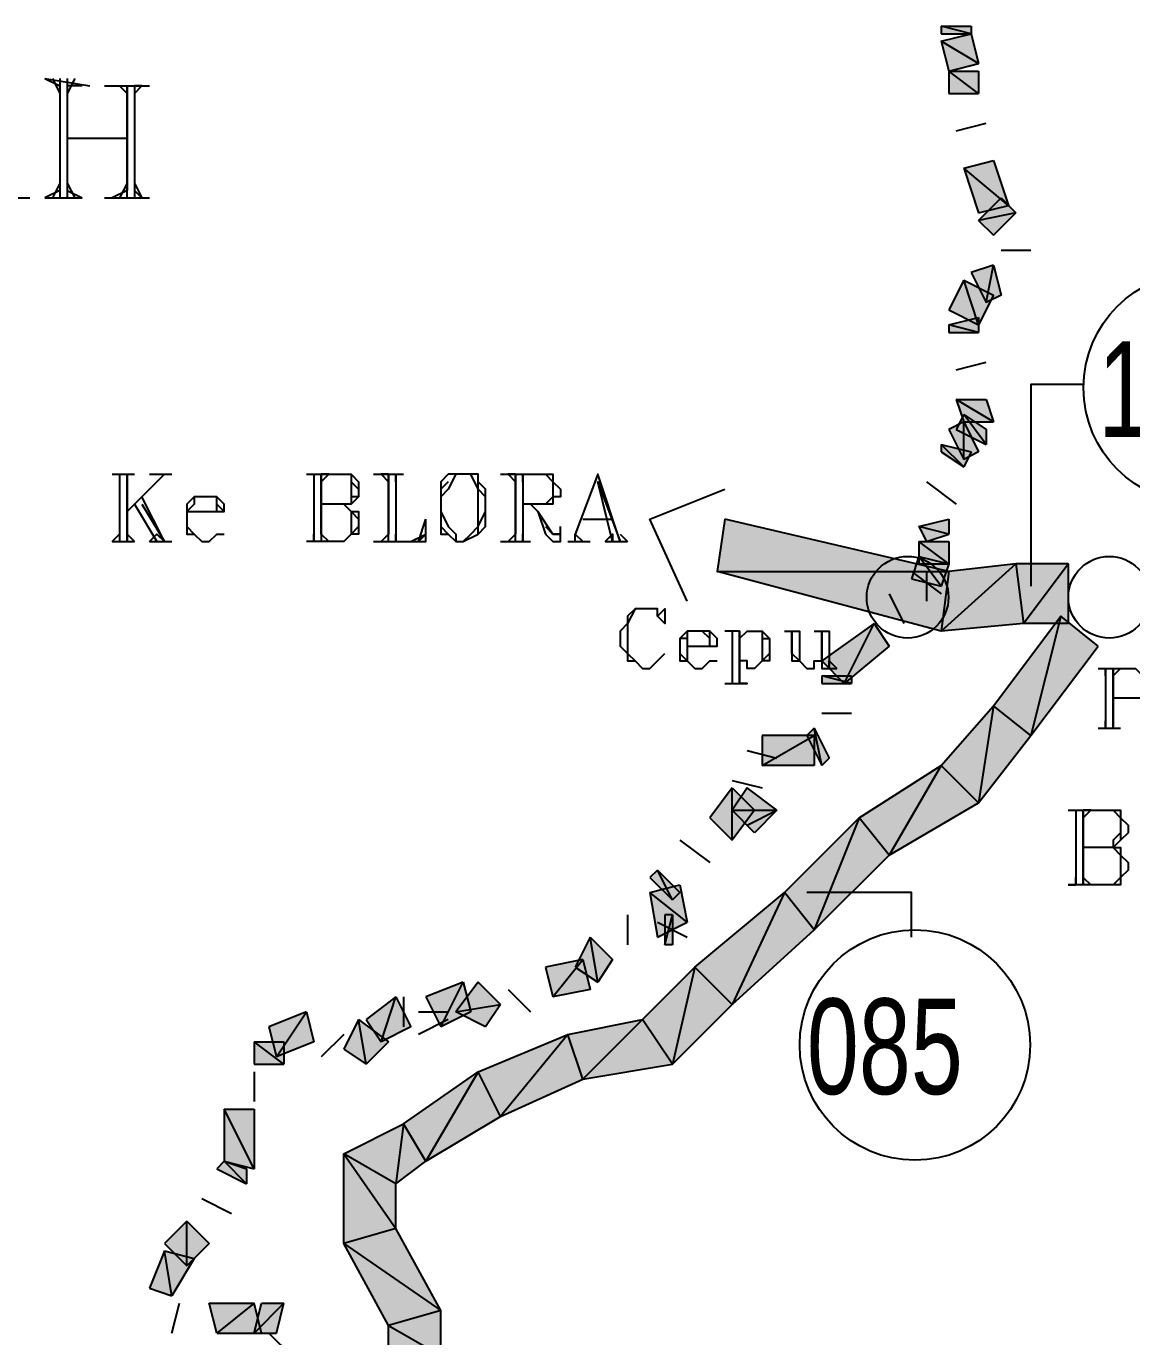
# Model space of a CAD drawing. Header units: millimetres. Extents: x 658 to 813, y 806 to 883.
# Drawn here: x 784.281 to 784.731, y 864.486 to 865.02 of the extents above; entities that cross this region are included whole.
import ezdxf

# ---------------------------------------------------------------- set-up
doc = ezdxf.new("R2010")
doc.units = ezdxf.units.MM
doc.header["$LTSCALE"] = 0.1
doc.linetypes.add('atContinuous2', pattern=[0])
for name, color, linetype in [('BAT-PROP', 7, 'Continuous'), ('KLEKTOR1', 7, 'Continuous'), ('LINK NAS BARU', 7, 'Continuous'), ('LINK SN', 7, 'Continuous'), ('RENC-JL-SN', 7, 'Continuous'), ('SYMBOL', 7, 'Continuous'), ('TEXT', 8, 'Continuous'), ('zat_Mask_solid', 7, 'Continuous')]:
    doc.layers.add(name, color=color, linetype=linetype)
doc.styles.add('Style2', font='arial.ttf', dxfattribs={"height": 0.2})

msp = doc.modelspace()

# ---------------------------------------------------------------- hatches: boundary and pattern name
at = {"layer": 'BAT-PROP'}
h = msp.add_hatch(color=7, dxfattribs=at)
h.paths.add_polyline_path([(784.65378, 865.01686), (784.66594, 865.01686), (784.65378, 865.0199)], flags=16)
h.paths.add_polyline_path([(784.66594, 865.01686), (784.65378, 865.0199), (784.66594, 865.0199)])
h = msp.add_hatch(color=7, dxfattribs=at)
h.paths.add_polyline_path([(784.65682, 865.00166), (784.66898, 865.0047), (784.65378, 865.01382)])
h.paths.add_polyline_path([(784.66898, 865.0047), (784.65378, 865.01382), (784.66594, 865.01686)])
h = msp.add_hatch(color=7, dxfattribs=at)
h.paths.add_polyline_path([(784.65682, 864.99254), (784.66898, 864.99254), (784.65682, 865.00166)], flags=16)
h.paths.add_polyline_path([(784.66898, 864.99254), (784.65682, 865.00166), (784.66898, 865.00166)])
h = msp.add_hatch(color=7, dxfattribs=at)
h.paths.add_polyline_path([(784.66898, 864.9439), (784.68114, 864.94694), (784.6629, 864.96214)])
h.paths.add_polyline_path([(784.68114, 864.94694), (784.6629, 864.96214), (784.67506, 864.96518)])
h = msp.add_hatch(color=7, dxfattribs=at)
h.paths.add_polyline_path([(784.67506, 864.93478), (784.68418, 864.9439), (784.66898, 864.94086)])
h.paths.add_polyline_path([(784.68418, 864.9439), (784.66898, 864.94086), (784.6781, 864.94998)])
h = msp.add_hatch(color=7, dxfattribs=at)
h.paths.add_polyline_path([(784.66594, 864.91958), (784.67202, 864.90742), (784.67506, 864.92262)])
h.paths.add_polyline_path([(784.67202, 864.90742), (784.67506, 864.92262), (784.6781, 864.91046)])
h = msp.add_hatch(color=7, dxfattribs=at)
h.paths.add_polyline_path([(784.65682, 864.90438), (784.66898, 864.8983), (784.6629, 864.91654)])
h.paths.add_polyline_path([(784.66898, 864.8983), (784.6629, 864.91654), (784.67506, 864.91046)])
h = msp.add_hatch(color=7, dxfattribs=at)
h.paths.add_polyline_path([(784.65682, 864.89526), (784.66898, 864.89526), (784.65682, 864.8983)], flags=16)
h.paths.add_polyline_path([(784.66898, 864.89526), (784.65682, 864.8983), (784.66898, 864.90134)])
h = msp.add_hatch(color=7, dxfattribs=at)
h.paths.add_polyline_path([(784.6629, 864.85878), (784.67506, 864.85878), (784.65986, 864.8679)], flags=16)
h.paths.add_polyline_path([(784.67506, 864.85878), (784.65986, 864.8679), (784.67202, 864.8679)])
h = msp.add_hatch(color=7, dxfattribs=at)
h.paths.add_polyline_path([(784.65682, 864.85574), (784.6629, 864.84358), (784.6629, 864.85878)])
h.paths.add_polyline_path([(784.6629, 864.84358), (784.6629, 864.85878), (784.66898, 864.84662)])
h = msp.add_hatch(color=7, dxfattribs=at)
h.paths.add_polyline_path([(784.65986, 864.85574), (784.67202, 864.84966), (784.6629, 864.86182)])
h.paths.add_polyline_path([(784.67202, 864.84966), (784.6629, 864.86182), (784.67202, 864.85574)], flags=17)
h = msp.add_hatch(color=7, dxfattribs=at)
h.paths.add_polyline_path([(784.65378, 864.84662), (784.6629, 864.84054), (784.65378, 864.84966)], flags=17)
h.paths.add_polyline_path([(784.6629, 864.84054), (784.65378, 864.84966), (784.66594, 864.84662)])
h = msp.add_hatch(color=7, dxfattribs=at)
h.paths.add_polyline_path([(784.6477, 864.81014), (784.65682, 864.81318), (784.64466, 864.81622)])
h.paths.add_polyline_path([(784.65682, 864.81318), (784.64466, 864.81622), (784.65682, 864.81926)])
h = msp.add_hatch(color=7, dxfattribs=at)
h.paths.add_polyline_path([(784.64466, 864.80102), (784.65682, 864.80102), (784.64466, 864.81014)], flags=16)
h.paths.add_polyline_path([(784.65682, 864.80102), (784.64466, 864.81014), (784.65682, 864.81014)])
h = msp.add_hatch(color=7, dxfattribs=at)
h.paths.add_polyline_path([(784.64162, 864.79494), (784.65378, 864.7919), (784.64466, 864.80406)])
h.paths.add_polyline_path([(784.65378, 864.7919), (784.64466, 864.80406), (784.65682, 864.80102)])
h = msp.add_hatch(color=7, dxfattribs=at)
h.paths.add_polyline_path([(784.60514, 864.7615), (784.61426, 864.75238), (784.62642, 864.7767)])
h.paths.add_polyline_path([(784.61426, 864.75238), (784.62642, 864.7767), (784.6325, 864.76758)])
h = msp.add_hatch(color=7, dxfattribs=at)
h.paths.add_polyline_path([(784.60514, 864.75238), (784.6173, 864.75238), (784.60514, 864.75542)], flags=16)
h.paths.add_polyline_path([(784.6173, 864.75238), (784.60514, 864.75542), (784.6173, 864.75542)])
h = msp.add_hatch(color=7, dxfattribs=at)
h.paths.add_polyline_path([(784.59906, 864.7311), (784.60514, 864.71894), (784.6021, 864.73414)])
h.paths.add_polyline_path([(784.60514, 864.71894), (784.6021, 864.73414), (784.60818, 864.72198)])
h = msp.add_hatch(color=7, dxfattribs=at)
h.paths.add_polyline_path([(784.58082, 864.7311), (784.58082, 864.71894), (784.6021, 864.7311)], flags=16)
h.paths.add_polyline_path([(784.58082, 864.71894), (784.6021, 864.7311), (784.6021, 864.71894)])
h = msp.add_hatch(color=7, dxfattribs=at)
h.paths.add_polyline_path([(784.55954, 864.69766), (784.56866, 864.68854), (784.56866, 864.70982)])
h.paths.add_polyline_path([(784.56866, 864.68854), (784.56866, 864.70982), (784.57778, 864.7007)])
h = msp.add_hatch(color=7, dxfattribs=at)
h.paths.add_polyline_path([(784.57474, 864.70982), (784.56866, 864.7007), (784.5869, 864.7007)])
h.paths.add_polyline_path([(784.56866, 864.7007), (784.5869, 864.7007), (784.57778, 864.69158)])
h = msp.add_hatch(color=7, dxfattribs=at)
h.paths.add_polyline_path([(784.53522, 864.67334), (784.54434, 864.66422), (784.53826, 864.67638)])
h.paths.add_polyline_path([(784.54434, 864.66422), (784.53826, 864.67638), (784.54738, 864.66726)])
h = msp.add_hatch(color=7, dxfattribs=at)
h.paths.add_polyline_path([(784.53826, 864.64902), (784.55042, 864.6551), (784.53522, 864.66726)])
h.paths.add_polyline_path([(784.55042, 864.6551), (784.53522, 864.66726), (784.54738, 864.6703)])
h = msp.add_hatch(color=7, dxfattribs=at)
h.paths.add_polyline_path([(784.5413, 864.65814), (784.5413, 864.64598), (784.54434, 864.65814)], flags=16)
h.paths.add_polyline_path([(784.5413, 864.64598), (784.54434, 864.65814), (784.54434, 864.64598)])
h = msp.add_hatch(color=7, dxfattribs=at)
h.paths.add_polyline_path([(784.50482, 864.63686), (784.51394, 864.63078), (784.5109, 864.64902)])
h.paths.add_polyline_path([(784.51394, 864.63078), (784.5109, 864.64902), (784.52002, 864.6399)])
h = msp.add_hatch(color=7, dxfattribs=at)
h.paths.add_polyline_path([(784.49266, 864.63686), (784.4957, 864.6247), (784.50786, 864.6399)])
h.paths.add_polyline_path([(784.4957, 864.6247), (784.50786, 864.6399), (784.5109, 864.62774)])
h = msp.add_hatch(color=7, dxfattribs=at)
h.paths.add_polyline_path([(784.44401, 864.6247), (784.45009, 864.61254), (784.45921, 864.63078)])
h.paths.add_polyline_path([(784.45009, 864.61254), (784.45921, 864.63078), (784.46225, 864.61862)])
h = msp.add_hatch(color=7, dxfattribs=at)
h.paths.add_polyline_path([(784.46529, 864.63078), (784.45617, 864.61862), (784.47441, 864.62166)])
h.paths.add_polyline_path([(784.45617, 864.61862), (784.47441, 864.62166), (784.46833, 864.61254)])
h = msp.add_hatch(color=7, dxfattribs=at)
h.paths.add_polyline_path([(784.41969, 864.61558), (784.42577, 864.60646), (784.43185, 864.6247)])
h.paths.add_polyline_path([(784.42577, 864.60646), (784.43185, 864.6247), (784.43793, 864.61254)])
h = msp.add_hatch(color=7, dxfattribs=at)
h.paths.add_polyline_path([(784.38017, 864.61254), (784.38321, 864.60038), (784.39537, 864.61862)])
h.paths.add_polyline_path([(784.38321, 864.60038), (784.39537, 864.61862), (784.39841, 864.60646)])
h = msp.add_hatch(color=7, dxfattribs=at)
h.paths.add_polyline_path([(784.41057, 864.60342), (784.41969, 864.59733), (784.41665, 864.61558)])
h.paths.add_polyline_path([(784.41969, 864.59733), (784.41665, 864.61558), (784.42881, 864.60646)])
h = msp.add_hatch(color=7, dxfattribs=at)
h.paths.add_polyline_path([(784.37409, 864.59733), (784.38625, 864.59733), (784.37409, 864.60646)], flags=16)
h.paths.add_polyline_path([(784.38625, 864.59733), (784.37409, 864.60646), (784.38625, 864.60646)])
h = msp.add_hatch(color=7, dxfattribs=at)
h.paths.add_polyline_path([(784.36193, 864.55781), (784.37409, 864.55477), (784.36193, 864.57909)], flags=17)
h.paths.add_polyline_path([(784.37409, 864.55477), (784.36193, 864.57909), (784.37409, 864.57909)], flags=17)
h = msp.add_hatch(color=7, dxfattribs=at)
h.paths.add_polyline_path([(784.35889, 864.55477), (784.37105, 864.54869), (784.36193, 864.55781)])
h.paths.add_polyline_path([(784.37105, 864.54869), (784.36193, 864.55781), (784.37105, 864.55477)], flags=17)
h = msp.add_hatch(color=7, dxfattribs=at)
h.paths.add_polyline_path([(784.33761, 864.52437), (784.34673, 864.51525), (784.34673, 864.53349)])
h.paths.add_polyline_path([(784.34673, 864.51525), (784.34673, 864.53349), (784.35585, 864.52437)])
h = msp.add_hatch(color=7, dxfattribs=at)
h.paths.add_polyline_path([(784.33153, 864.50613), (784.34065, 864.50309), (784.33761, 864.52133)])
h.paths.add_polyline_path([(784.34065, 864.50309), (784.33761, 864.52133), (784.34977, 864.51829)])
h = msp.add_hatch(color=7, dxfattribs=at)
h.paths.add_polyline_path([(784.37713, 864.48789), (784.37409, 864.50005), (784.35889, 864.48789)])
h.paths.add_polyline_path([(784.37409, 864.50005), (784.35889, 864.48789), (784.35585, 864.50005)])
h = msp.add_hatch(color=7, dxfattribs=at)
h.paths.add_polyline_path([(784.38321, 864.48789), (784.38625, 864.50005), (784.37409, 864.48789)], flags=17)
h.paths.add_polyline_path([(784.38625, 864.50005), (784.37409, 864.48789), (784.37713, 864.50005)], flags=17)
at = {"layer": 'KLEKTOR1'}
for points in [[(784.70242, 864.77974), (784.69026, 864.7311), (784.67506, 864.74326)], [(784.71762, 864.76758), (784.70242, 864.77974), (784.69026, 864.7311)], [(784.67506, 864.74326), (784.66898, 864.70374), (784.65378, 864.71894)], [(784.69026, 864.7311), (784.67506, 864.74326), (784.66898, 864.70374)], [(784.65378, 864.71894), (784.6325, 864.68246), (784.62034, 864.69766)], [(784.66898, 864.70374), (784.65378, 864.71894), (784.6325, 864.68246)], [(784.62034, 864.69766), (784.6021, 864.65206), (784.58994, 864.66726)], [(784.6325, 864.68246), (784.62034, 864.69766), (784.6021, 864.65206)], [(784.58994, 864.66726), (784.56866, 864.62166), (784.55346, 864.63686)], [(784.6021, 864.65206), (784.58994, 864.66726), (784.56866, 864.62166)], [(784.55346, 864.63686), (784.54434, 864.59733), (784.53218, 864.61558)], [(784.56866, 864.62166), (784.55346, 864.63686), (784.54434, 864.59733)], [(784.53218, 864.61558), (784.50786, 864.59125), (784.50178, 864.6095)], [(784.54434, 864.59733), (784.53218, 864.61558), (784.50786, 864.59125)], [(784.50178, 864.6095), (784.47441, 864.57605), (784.46529, 864.59429)], [(784.50786, 864.59125), (784.50178, 864.6095), (784.47441, 864.57605)], [(784.46529, 864.59429), (784.44401, 864.55781), (784.43489, 864.57301)], [(784.47441, 864.57605), (784.46529, 864.59429), (784.44401, 864.55781)], [(784.43489, 864.57301), (784.43185, 864.54869), (784.41057, 864.56085)], [(784.44401, 864.55781), (784.43489, 864.57301), (784.43185, 864.54869)]]:
    msp.add_hatch(color=7, dxfattribs=at).paths.add_polyline_path(points)
h = msp.add_hatch(color=7, dxfattribs=at)
h.paths.add_polyline_path([(784.43185, 864.54869), (784.41057, 864.56085), (784.43185, 864.53045)], flags=17)
h.paths.add_polyline_path([(784.41057, 864.56085), (784.43185, 864.53045), (784.41057, 864.52437)])
h = msp.add_hatch(color=7, dxfattribs=at)
h.paths.add_polyline_path([(784.45009, 864.49701), (784.42881, 864.49093), (784.45009, 864.47877)])
h.paths.add_polyline_path([(784.42881, 864.49093), (784.45009, 864.47877), (784.42881, 864.47877)], flags=17)
at = {"layer": 'RENC-JL-SN'}
for points in [[(784.56562, 864.81926), (784.56258, 864.79798), (784.65682, 864.79798)], [(784.56258, 864.79798), (784.65682, 864.79798), (784.65378, 864.77366)]]:
    msp.add_hatch(color=7, dxfattribs=at).paths.add_polyline_path(points)
h = msp.add_hatch(color=7, dxfattribs=at)
h.paths.add_polyline_path([(784.65682, 864.79798), (784.65378, 864.77366), (784.68418, 864.80102)], flags=17)
h.paths.add_polyline_path([(784.65378, 864.77366), (784.68418, 864.80102), (784.68722, 864.7767)])
h = msp.add_hatch(color=7, dxfattribs=at)
h.paths.add_polyline_path([(784.68418, 864.80102), (784.68722, 864.7767), (784.70546, 864.80102)])
h.paths.add_polyline_path([(784.68722, 864.7767), (784.70546, 864.80102), (784.70546, 864.7767)], flags=17)
at = {"layer": 'zat_Mask_solid'}
for points in [[(784.43185, 864.53045), (784.41057, 864.52437), (784.45009, 864.49701)], [(784.41057, 864.52437), (784.45009, 864.49701), (784.42881, 864.49093)]]:
    msp.add_hatch(color=7, dxfattribs=at).paths.add_polyline_path(points)

# ---------------------------------------------------------------- linework, layer by layer
at = {"layer": 'BAT-PROP', "color": 7, "linetype": 'atContinuous2'}
for p, q in [((784.66594, 865.01686), (784.65378, 865.0199)), ((784.65378, 865.0199), (784.65378, 865.01686)), ((784.66594, 865.01686), (784.65378, 865.0199)), ((784.65378, 865.0199), (784.66594, 865.0199)), ((784.65378, 865.01382), (784.66594, 865.01686)), ((784.65378, 865.01686), (784.66594, 865.01686)), ((784.66594, 865.0199), (784.66594, 865.01686)), ((784.66594, 865.01686), (784.66898, 865.0047)), ((784.66898, 865.0047), (784.65378, 865.01382)), ((784.65378, 865.01382), (784.65682, 865.00166)), ((784.66898, 865.0047), (784.65378, 865.01382)), ((784.65682, 865.00166), (784.66898, 865.0047)), ((784.66898, 864.99254), (784.65682, 865.00166)), ((784.65682, 865.00166), (784.65682, 864.99254)), ((784.66898, 864.99254), (784.65682, 865.00166)), ((784.65682, 865.00166), (784.66898, 865.00166)), ((784.66898, 865.00166), (784.66898, 864.99254)), ((784.65682, 864.99254), (784.66898, 864.99254)), ((784.6629, 864.96214), (784.67506, 864.96518)), ((784.67506, 864.96518), (784.68114, 864.94694)), ((784.68114, 864.94694), (784.6629, 864.96214)), ((784.6629, 864.96214), (784.66898, 864.9439)), ((784.68114, 864.94694), (784.6629, 864.96214)), ((784.66898, 864.94086), (784.6781, 864.94998)), ((784.6781, 864.94998), (784.68418, 864.9439)), ((784.66898, 864.9439), (784.68114, 864.94694)), ((784.68418, 864.9439), (784.66898, 864.94086)), ((784.68418, 864.9439), (784.66898, 864.94086)), ((784.67506, 864.93478), (784.68418, 864.9439)), ((784.66898, 864.94086), (784.67506, 864.93478)), ((784.67506, 864.92262), (784.66594, 864.91958)), ((784.67202, 864.90742), (784.67506, 864.92262)), ((784.67202, 864.90742), (784.67506, 864.92262)), ((784.67506, 864.92262), (784.6781, 864.91046)), ((784.6629, 864.91654), (784.65682, 864.90438)), ((784.66898, 864.8983), (784.6629, 864.91654)), ((784.66898, 864.8983), (784.6629, 864.91654)), ((784.6629, 864.91654), (784.67506, 864.91046)), ((784.66594, 864.91958), (784.67202, 864.90742)), ((784.67506, 864.91046), (784.66898, 864.8983)), ((784.6781, 864.91046), (784.67202, 864.90742)), ((784.65682, 864.90438), (784.66898, 864.8983)), ((784.65682, 864.8983), (784.66898, 864.90134)), ((784.66898, 864.90134), (784.66898, 864.89526)), ((784.66898, 864.89526), (784.65682, 864.8983)), ((784.65682, 864.8983), (784.65682, 864.89526)), ((784.66898, 864.89526), (784.65682, 864.8983)), ((784.65682, 864.89526), (784.66898, 864.89526)), ((784.67506, 864.85878), (784.65986, 864.8679)), ((784.65986, 864.8679), (784.6629, 864.85878)), ((784.67506, 864.85878), (784.65986, 864.8679)), ((784.65986, 864.8679), (784.67202, 864.8679)), ((784.67202, 864.8679), (784.67506, 864.85878)), ((784.6629, 864.85878), (784.65682, 864.85574)), ((784.6629, 864.86182), (784.65986, 864.85574)), ((784.67202, 864.84966), (784.6629, 864.86182)), ((784.67202, 864.84966), (784.6629, 864.86182)), ((784.6629, 864.86182), (784.67202, 864.85574)), ((784.6629, 864.84358), (784.6629, 864.85878)), ((784.6629, 864.84358), (784.6629, 864.85878)), ((784.6629, 864.85878), (784.66898, 864.84662)), ((784.6629, 864.85878), (784.67506, 864.85878)), ((784.65682, 864.85574), (784.6629, 864.84358)), ((784.65986, 864.85574), (784.67202, 864.84966)), ((784.67202, 864.85574), (784.67202, 864.84966)), ((784.6629, 864.84054), (784.65378, 864.84966)), ((784.65378, 864.84966), (784.65378, 864.84662)), ((784.6629, 864.84054), (784.65378, 864.84966)), ((784.65378, 864.84966), (784.66594, 864.84662)), ((784.65378, 864.84662), (784.6629, 864.84054)), ((784.66594, 864.84662), (784.6629, 864.84054)), ((784.66898, 864.84662), (784.6629, 864.84358)), ((784.64466, 864.81622), (784.65682, 864.81926)), ((784.65682, 864.81926), (784.65682, 864.81318)), ((784.65682, 864.81318), (784.64466, 864.81622)), ((784.64466, 864.81622), (784.6477, 864.81014)), ((784.65682, 864.81318), (784.64466, 864.81622)), ((784.65682, 864.80102), (784.64466, 864.81014)), ((784.64466, 864.81014), (784.64466, 864.80102)), ((784.65682, 864.80102), (784.64466, 864.81014)), ((784.64466, 864.81014), (784.65682, 864.81014)), ((784.6477, 864.81014), (784.65682, 864.81318)), ((784.65682, 864.81014), (784.65682, 864.80102)), ((784.64466, 864.80406), (784.64162, 864.79494)), ((784.65378, 864.7919), (784.64466, 864.80406)), ((784.65378, 864.7919), (784.64466, 864.80406)), ((784.64466, 864.80406), (784.65682, 864.80102)), ((784.64466, 864.80102), (784.65682, 864.80102)), ((784.65682, 864.80102), (784.65378, 864.7919)), ((784.64162, 864.79494), (784.65378, 864.7919)), ((784.62642, 864.7767), (784.60514, 864.7615)), ((784.61426, 864.75238), (784.62642, 864.7767)), ((784.61426, 864.75238), (784.62642, 864.7767)), ((784.62642, 864.7767), (784.6325, 864.76758)), ((784.6325, 864.76758), (784.61426, 864.75238)), ((784.60514, 864.7615), (784.61426, 864.75238)), ((784.6173, 864.75238), (784.60514, 864.75542)), ((784.60514, 864.75542), (784.60514, 864.75238)), ((784.6173, 864.75238), (784.60514, 864.75542)), ((784.60514, 864.75542), (784.6173, 864.75542)), ((784.6173, 864.75542), (784.6173, 864.75238)), ((784.60514, 864.75238), (784.6173, 864.75238)), ((784.6021, 864.73414), (784.59906, 864.7311)), ((784.60514, 864.71894), (784.6021, 864.73414)), ((784.60514, 864.71894), (784.6021, 864.73414)), ((784.6021, 864.73414), (784.60818, 864.72198)), ((784.58082, 864.7311), (784.58082, 864.71894)), ((784.58082, 864.71894), (784.6021, 864.7311)), ((784.6021, 864.7311), (784.58082, 864.7311)), ((784.58082, 864.71894), (784.6021, 864.7311)), ((784.59906, 864.7311), (784.60514, 864.71894)), ((784.6021, 864.7311), (784.6021, 864.71894)), ((784.6021, 864.71894), (784.58082, 864.71894)), ((784.60818, 864.72198), (784.60514, 864.71894)), ((784.56866, 864.70982), (784.55954, 864.69766)), ((784.56866, 864.68854), (784.56866, 864.70982)), ((784.56866, 864.68854), (784.56866, 864.70982)), ((784.56866, 864.70982), (784.57778, 864.7007)), ((784.57474, 864.70982), (784.56866, 864.7007)), ((784.5869, 864.7007), (784.57474, 864.70982)), ((784.55954, 864.69766), (784.56866, 864.68854)), ((784.57778, 864.7007), (784.56866, 864.68854)), ((784.56866, 864.7007), (784.5869, 864.7007)), ((784.56866, 864.7007), (784.5869, 864.7007)), ((784.57778, 864.69158), (784.56866, 864.7007)), ((784.5869, 864.7007), (784.57778, 864.69158)), ((784.53826, 864.67638), (784.53522, 864.67334)), ((784.54434, 864.66422), (784.53826, 864.67638)), ((784.54434, 864.66422), (784.53826, 864.67638)), ((784.53826, 864.67638), (784.54738, 864.66726)), ((784.53522, 864.67334), (784.54434, 864.66422)), ((784.53522, 864.66726), (784.54738, 864.6703)), ((784.54738, 864.6703), (784.55042, 864.6551)), ((784.55042, 864.6551), (784.53522, 864.66726)), ((784.53522, 864.66726), (784.53826, 864.64902)), ((784.55042, 864.6551), (784.53522, 864.66726)), ((784.54738, 864.66726), (784.54434, 864.66422)), ((784.53826, 864.64902), (784.55042, 864.6551)), ((784.5413, 864.65814), (784.5413, 864.64598)), ((784.5413, 864.64598), (784.54434, 864.65814)), ((784.54434, 864.65814), (784.5413, 864.65814)), ((784.5413, 864.64598), (784.54434, 864.65814)), ((784.54434, 864.65814), (784.54434, 864.64598)), ((784.5109, 864.64902), (784.50482, 864.63686)), ((784.51394, 864.63078), (784.5109, 864.64902)), ((784.51394, 864.63078), (784.5109, 864.64902)), ((784.5109, 864.64902), (784.52002, 864.6399)), ((784.54434, 864.64598), (784.5413, 864.64598)), ((784.50786, 864.6399), (784.49266, 864.63686)), ((784.4957, 864.6247), (784.50786, 864.6399)), ((784.4957, 864.6247), (784.50786, 864.6399)), ((784.50786, 864.6399), (784.5109, 864.62774)), ((784.52002, 864.6399), (784.51394, 864.63078)), ((784.49266, 864.63686), (784.4957, 864.6247)), ((784.50482, 864.63686), (784.51394, 864.63078)), ((784.45921, 864.63078), (784.44401, 864.6247)), ((784.45009, 864.61254), (784.45921, 864.63078)), ((784.45009, 864.61254), (784.45921, 864.63078)), ((784.46529, 864.63078), (784.45617, 864.61862)), ((784.45921, 864.63078), (784.46225, 864.61862)), ((784.47441, 864.62166), (784.46529, 864.63078)), ((784.5109, 864.62774), (784.4957, 864.6247)), ((784.43185, 864.6247), (784.41969, 864.61558)), ((784.42577, 864.60646), (784.43185, 864.6247)), ((784.42577, 864.60646), (784.43185, 864.6247)), ((784.43185, 864.6247), (784.43793, 864.61254)), ((784.44401, 864.6247), (784.45009, 864.61254)), ((784.39537, 864.61862), (784.38017, 864.61254)), ((784.38321, 864.60038), (784.39537, 864.61862)), ((784.38321, 864.60038), (784.39537, 864.61862)), ((784.39537, 864.61862), (784.39841, 864.60646)), ((784.46225, 864.61862), (784.45009, 864.61254)), ((784.45617, 864.61862), (784.47441, 864.62166)), ((784.45617, 864.61862), (784.47441, 864.62166)), ((784.46833, 864.61254), (784.45617, 864.61862)), ((784.47441, 864.62166), (784.46833, 864.61254)), ((784.38017, 864.61254), (784.38321, 864.60038)), ((784.41665, 864.61558), (784.41057, 864.60342)), ((784.41969, 864.59733), (784.41665, 864.61558)), ((784.41969, 864.59733), (784.41665, 864.61558)), ((784.41665, 864.61558), (784.42881, 864.60646)), ((784.41969, 864.61558), (784.42577, 864.60646)), ((784.43793, 864.61254), (784.42577, 864.60646)), ((784.38625, 864.59733), (784.37409, 864.60646)), ((784.37409, 864.60646), (784.37409, 864.59733)), ((784.38625, 864.59733), (784.37409, 864.60646)), ((784.37409, 864.60646), (784.38625, 864.60646)), ((784.39841, 864.60646), (784.38321, 864.60038)), ((784.38625, 864.60646), (784.38625, 864.59733)), ((784.42881, 864.60646), (784.41969, 864.59733)), ((784.41057, 864.60342), (784.41969, 864.59733)), ((784.37409, 864.59733), (784.38625, 864.59733)), ((784.37409, 864.55477), (784.36193, 864.57909)), ((784.36193, 864.57909), (784.36193, 864.55781)), ((784.37409, 864.55477), (784.36193, 864.57909)), ((784.36193, 864.57909), (784.37409, 864.57909)), ((784.37409, 864.57909), (784.37409, 864.55477)), ((784.36193, 864.55781), (784.35889, 864.55477)), ((784.37105, 864.54869), (784.36193, 864.55781)), ((784.37105, 864.54869), (784.36193, 864.55781)), ((784.36193, 864.55781), (784.37105, 864.55477)), ((784.36193, 864.55781), (784.37409, 864.55477)), ((784.35889, 864.55477), (784.37105, 864.54869)), ((784.37105, 864.55477), (784.37105, 864.54869)), ((784.34673, 864.53349), (784.33761, 864.52437)), ((784.34673, 864.51525), (784.34673, 864.53349)), ((784.34673, 864.51525), (784.34673, 864.53349)), ((784.34673, 864.53349), (784.35585, 864.52437)), ((784.33761, 864.52133), (784.33153, 864.50613)), ((784.33761, 864.52437), (784.34673, 864.51525)), ((784.34065, 864.50309), (784.33761, 864.52133)), ((784.34065, 864.50309), (784.33761, 864.52133)), ((784.33761, 864.52133), (784.34977, 864.51829)), ((784.35585, 864.52437), (784.34673, 864.51525)), ((784.34977, 864.51829), (784.34065, 864.50309)), ((784.33153, 864.50613), (784.34065, 864.50309)), ((784.35889, 864.48789), (784.35585, 864.50005)), ((784.35585, 864.50005), (784.37409, 864.50005)), ((784.37409, 864.50005), (784.35889, 864.48789)), ((784.37409, 864.50005), (784.35889, 864.48789)), ((784.38625, 864.50005), (784.37409, 864.48789)), ((784.38625, 864.50005), (784.37409, 864.48789)), ((784.37409, 864.48789), (784.37713, 864.50005)), ((784.37713, 864.48789), (784.37409, 864.50005)), ((784.37713, 864.50005), (784.38625, 864.50005)), ((784.38321, 864.48789), (784.38625, 864.50005)), ((784.35889, 864.48789), (784.37713, 864.48789)), ((784.37409, 864.48789), (784.38321, 864.48789))]:
    msp.add_line(p, q, dxfattribs=at)
at = {"layer": 'BAT-PROP', "color": 7}
for points in [[(784.65986, 864.97734), (784.67202, 864.98038)], [(784.6781, 864.9287), (784.69026, 864.9287)], [(784.65986, 864.88006), (784.67202, 864.8831)], [(784.6477, 864.83446), (784.65986, 864.82534)], [(784.64162, 864.79798), (784.65378, 864.78886)], [(784.6477, 864.79798), (784.6477, 864.78582)], [(784.6325, 864.78886), (784.63858, 864.7767)], [(784.60514, 864.74022), (784.6173, 864.74022)], [(784.57474, 864.72502), (784.5869, 864.72198)], [(784.56866, 864.71286), (784.58082, 864.70982)], [(784.57474, 864.69462), (784.5869, 864.7007)], [(784.54738, 864.68854), (784.55954, 864.67942)], [(784.5261, 864.65814), (784.5261, 864.64598)], [(784.53826, 864.6551), (784.55042, 864.64902)], [(784.47746, 864.62774), (784.48658, 864.61862)], [(784.43489, 864.6247), (784.43489, 864.61254)], [(784.44097, 864.61862), (784.45313, 864.61862)], [(784.45313, 864.61558), (784.44097, 864.6095)], [(784.41057, 864.6095), (784.40145, 864.60038)], [(784.37409, 864.59429), (784.37409, 864.58213)], [(784.35281, 864.54261), (784.36497, 864.53653)], [(784.34065, 864.48789), (784.34369, 864.50005)], [(784.38017, 864.48789), (784.38929, 864.47877)]]:
    msp.add_lwpolyline(points, dxfattribs=at)
at = {"layer": 'KLEKTOR1', "color": 7}
for points in [[(784.70242, 864.77974), (784.69026, 864.7311), (784.67506, 864.74326), (784.70242, 864.77974)], [(784.71762, 864.76758), (784.70242, 864.77974), (784.69026, 864.7311), (784.71762, 864.76758)], [(784.67506, 864.74326), (784.66898, 864.70374), (784.65378, 864.71894), (784.67506, 864.74326)], [(784.69026, 864.7311), (784.67506, 864.74326), (784.66898, 864.70374), (784.69026, 864.7311)], [(784.65378, 864.71894), (784.6325, 864.68246), (784.62034, 864.69766), (784.65378, 864.71894)], [(784.66898, 864.70374), (784.65378, 864.71894), (784.6325, 864.68246), (784.66898, 864.70374)], [(784.62034, 864.69766), (784.6021, 864.65206), (784.58994, 864.66726), (784.62034, 864.69766)], [(784.6325, 864.68246), (784.62034, 864.69766), (784.6021, 864.65206), (784.6325, 864.68246)], [(784.58994, 864.66726), (784.56866, 864.62166), (784.55346, 864.63686), (784.58994, 864.66726)], [(784.6021, 864.65206), (784.58994, 864.66726), (784.56866, 864.62166), (784.6021, 864.65206)], [(784.55346, 864.63686), (784.54434, 864.59733), (784.53218, 864.61558), (784.55346, 864.63686)], [(784.56866, 864.62166), (784.55346, 864.63686), (784.54434, 864.59733), (784.56866, 864.62166)], [(784.53218, 864.61558), (784.50786, 864.59125), (784.50178, 864.6095), (784.53218, 864.61558)], [(784.54434, 864.59733), (784.53218, 864.61558), (784.50786, 864.59125), (784.54434, 864.59733)], [(784.50178, 864.6095), (784.47441, 864.57605), (784.46529, 864.59429), (784.50178, 864.6095)], [(784.50786, 864.59125), (784.50178, 864.6095), (784.47441, 864.57605), (784.50786, 864.59125)], [(784.46529, 864.59429), (784.44401, 864.55781), (784.43489, 864.57301), (784.46529, 864.59429)], [(784.47441, 864.57605), (784.46529, 864.59429), (784.44401, 864.55781), (784.47441, 864.57605)], [(784.43489, 864.57301), (784.43185, 864.54869), (784.41057, 864.56085), (784.43489, 864.57301)], [(784.44401, 864.55781), (784.43489, 864.57301), (784.43185, 864.54869), (784.44401, 864.55781)], [(784.43185, 864.54869), (784.41057, 864.56085), (784.43185, 864.53045), (784.43185, 864.54869)], [(784.41057, 864.56085), (784.43185, 864.53045), (784.41057, 864.52437), (784.41057, 864.56085)], [(784.43185, 864.53045), (784.41057, 864.52437), (784.45009, 864.49701), (784.43185, 864.53045)], [(784.41057, 864.52437), (784.45009, 864.49701), (784.42881, 864.49093), (784.41057, 864.52437)], [(784.45009, 864.49701), (784.42881, 864.49093), (784.45009, 864.47877), (784.45009, 864.49701)], [(784.42881, 864.49093), (784.45009, 864.47877), (784.42881, 864.47877), (784.42881, 864.49093)]]:
    msp.add_lwpolyline(points, dxfattribs=at)
at = {"layer": 'LINK NAS BARU', "color": 7}
for points in [[(784.55042, 864.78582), (784.53522, 864.81926), (784.56562, 864.83142)], [(784.64162, 864.64902), (784.64162, 864.66726), (784.59906, 864.66726)]]:
    msp.add_lwpolyline(points, dxfattribs=at)
at = {"layer": 'LINK NAS BARU', "color": 7, "linetype": 'atContinuous2'}
msp.add_circle((784.64306, 864.60516), 0.0469, dxfattribs=at)
at = {"layer": 'LINK SN', "color": 7}
msp.add_lwpolyline([(784.71154, 864.87398), (784.69026, 864.87398), (784.69026, 864.7919)], dxfattribs=at)
at = {"layer": 'LINK SN', "color": 7, "linetype": 'atContinuous2'}
msp.add_circle((784.75858, 864.87268), 0.0469, dxfattribs=at)
at = {"layer": 'RENC-JL-SN', "color": 7}
for points in [[(784.56562, 864.81926), (784.56258, 864.79798), (784.65682, 864.79798), (784.56562, 864.81926)], [(784.56258, 864.79798), (784.65682, 864.79798), (784.65378, 864.77366), (784.56258, 864.79798)], [(784.65682, 864.79798), (784.65378, 864.77366), (784.68418, 864.80102), (784.65682, 864.79798)], [(784.65378, 864.77366), (784.68418, 864.80102), (784.68722, 864.7767), (784.65378, 864.77366)], [(784.68418, 864.80102), (784.68722, 864.7767), (784.70546, 864.80102), (784.68418, 864.80102)], [(784.68722, 864.7767), (784.70546, 864.80102), (784.70546, 864.7767), (784.68722, 864.7767)]]:
    msp.add_lwpolyline(points, dxfattribs=at)
at = {"layer": 'SYMBOL', "color": 7, "linetype": 'atContinuous2'}
for centre in [(784.64007, 864.78742), (784.72215, 864.78742)]:
    msp.add_circle(centre, 0.01664, dxfattribs=at)
at = {"layer": 'TEXT', "color": 7}
for points in [[(784.28897, 864.99862), (784.30721, 864.99558)], [(784.28897, 864.99862), (784.29505, 864.99558)], [(784.29201, 864.99862), (784.29505, 864.99254)], [(784.29505, 864.99862), (784.29505, 864.94998)], [(784.29809, 864.99862), (784.29809, 864.94998)], [(784.30113, 864.99862), (784.29809, 864.99254)], [(784.29809, 864.99558), (784.29809, 864.95302)], [(784.30417, 864.99558), (784.29809, 864.99558)], [(784.31329, 864.99558), (784.33153, 864.99558)], [(784.31633, 864.99558), (784.32241, 864.99558)], [(784.31937, 864.99558), (784.32241, 864.99254)], [(784.32241, 864.94998), (784.32241, 864.99558), (784.32241, 864.95302)], [(784.32545, 864.99558), (784.32545, 864.94998)], [(784.32545, 864.99254), (784.32849, 864.99558), (784.32545, 864.99558)], [(784.29809, 864.9743), (784.32241, 864.9743)], [(784.29505, 864.95302), (784.28897, 864.94998)], [(784.29505, 864.95606), (784.29201, 864.94998)], [(784.29809, 864.95606), (784.30113, 864.94998)], [(784.29809, 864.95302), (784.30417, 864.94998)], [(784.32241, 864.95302), (784.31633, 864.94998)], [(784.32241, 864.95606), (784.31937, 864.94998)], [(784.32545, 864.95606), (784.32849, 864.94998), (784.32545, 864.95302)], [(784.26465, 864.94998), (784.28289, 864.94998)], [(784.28897, 864.94998), (784.30417, 864.94998)], [(784.31329, 864.94998), (784.33153, 864.94998)], [(784.31633, 864.8375), (784.32545, 864.8375)], [(784.31633, 864.8375), (784.31937, 864.8375), (784.31937, 864.83446)], [(784.31937, 864.8375), (784.31937, 864.81014)], [(784.32241, 864.81318), (784.32241, 864.8375), (784.32241, 864.81014)], [(784.33761, 864.8375), (784.32241, 864.8223)], [(784.32241, 864.83446), (784.32241, 864.8375), (784.32545, 864.8375)], [(784.33153, 864.8375), (784.34065, 864.8375)], [(784.33457, 864.8375), (784.33761, 864.8375)], [(784.39537, 864.8375), (784.41057, 864.8375), (784.41361, 864.8375), (784.41665, 864.83446), (784.41665, 864.83142), (784.41665, 864.82838), (784.41361, 864.82534), (784.41057, 864.82534)], [(784.39841, 864.8375), (784.39841, 864.81014)], [(784.39841, 864.8375), (784.39841, 864.83446)], [(784.40145, 864.81318), (784.40145, 864.8375), (784.40145, 864.81014)], [(784.41057, 864.8375), (784.41361, 864.8375), (784.41361, 864.83446), (784.41361, 864.82838), (784.41361, 864.82534), (784.41057, 864.82534), (784.40145, 864.82534)], [(784.40145, 864.83446), (784.40449, 864.8375), (784.40145, 864.8375)], [(784.42273, 864.8375), (784.43489, 864.8375)], [(784.42881, 864.8375), (784.42577, 864.8375), (784.42881, 864.83446)], [(784.42881, 864.81014), (784.42881, 864.8375), (784.42881, 864.81318)], [(784.43185, 864.8375), (784.43185, 864.81014)], [(784.43185, 864.83446), (784.43185, 864.8375)], [(784.45617, 864.8375), (784.45313, 864.8375), (784.45009, 864.83446), (784.45009, 864.83142), (784.45009, 864.82534), (784.45009, 864.8223), (784.45009, 864.81622), (784.45009, 864.81318), (784.45313, 864.81318), (784.45617, 864.81014), (784.45921, 864.81014), (784.46529, 864.81318), (784.46833, 864.81622), (784.46833, 864.8223), (784.46833, 864.82534), (784.46833, 864.83142), (784.46529, 864.83446), (784.46529, 864.8375), (784.45921, 864.8375), (784.45617, 864.8375)], [(784.45617, 864.8375), (784.45313, 864.83142), (784.45009, 864.82838), (784.45009, 864.8223), (784.45313, 864.81622), (784.45617, 864.81318), (784.45617, 864.81014)], [(784.45921, 864.81014), (784.46225, 864.81318), (784.46529, 864.81622), (784.46529, 864.8223), (784.46529, 864.82838), (784.46529, 864.83142), (784.46225, 864.8375), (784.45921, 864.8375)], [(784.47441, 864.8375), (784.48962, 864.8375), (784.4957, 864.8375), (784.4957, 864.83446), (784.49874, 864.83142), (784.49874, 864.82838), (784.4957, 864.82838), (784.4957, 864.82534), (784.48962, 864.82534), (784.48354, 864.82534)], [(784.4805, 864.8375), (784.47746, 864.8375), (784.4805, 864.83446)], [(784.4805, 864.81014), (784.4805, 864.8375), (784.4805, 864.81318)], [(784.48354, 864.8375), (784.48354, 864.81014)], [(784.48354, 864.83446), (784.48354, 864.8375)], [(784.48962, 864.8375), (784.49266, 864.8375), (784.4957, 864.83446), (784.4957, 864.82838), (784.49266, 864.82534), (784.48962, 864.82534)], [(784.52002, 864.81014), (784.51394, 864.83446), (784.52306, 864.81014), (784.51394, 864.8375), (784.50482, 864.81318)], [(784.41361, 864.83446), (784.41665, 864.83142), (784.41665, 864.82838), (784.41361, 864.82838)], [(784.45313, 864.83446), (784.45009, 864.83142), (784.45009, 864.82838), (784.45009, 864.8223), (784.45009, 864.81622), (784.45313, 864.81318)], [(784.46529, 864.81318), (784.46529, 864.81622), (784.46833, 864.8223), (784.46833, 864.82838), (784.46529, 864.83142), (784.46529, 864.83446)], [(784.4957, 864.83446), (784.4957, 864.83142), (784.4957, 864.82838)], [(784.32545, 864.82534), (784.33457, 864.81014)], [(784.32849, 864.82534), (784.33761, 864.81014), (784.32849, 864.82838)], [(784.34673, 864.8223), (784.36193, 864.8223), (784.36193, 864.82534), (784.35889, 864.82838), (784.35585, 864.82838), (784.35281, 864.82838), (784.34977, 864.82838), (784.34673, 864.82534), (784.34673, 864.8223), (784.34673, 864.81926), (784.34673, 864.81318), (784.34977, 864.81318), (784.35281, 864.81014), (784.35585, 864.81014), (784.35889, 864.81318), (784.36193, 864.81318)], [(784.35281, 864.82838), (784.34977, 864.82838), (784.34977, 864.82534), (784.34673, 864.8223), (784.34673, 864.81622), (784.34977, 864.81318), (784.35281, 864.81014)], [(784.34673, 864.82534), (784.34673, 864.8223), (784.34673, 864.81622), (784.34673, 864.81318)], [(784.35889, 864.8223), (784.35889, 864.82534), (784.35889, 864.82838), (784.35585, 864.82838)], [(784.36193, 864.8223), (784.35889, 864.82534)], [(784.41057, 864.82534), (784.41361, 864.8223), (784.41665, 864.8223), (784.41665, 864.81926), (784.41665, 864.81622), (784.41665, 864.81318), (784.41361, 864.81318), (784.41057, 864.81014), (784.39537, 864.81014)], [(784.41057, 864.82534), (784.41361, 864.8223), (784.41361, 864.81318), (784.41057, 864.81014)], [(784.48658, 864.82534), (784.48962, 864.8223), (784.49266, 864.81318), (784.4957, 864.81014), (784.49874, 864.81014), (784.49874, 864.81318), (784.49874, 864.81622)], [(784.41361, 864.8223), (784.41665, 864.81926), (784.41665, 864.81622), (784.41361, 864.81318)], [(784.42273, 864.81014), (784.44401, 864.81014), (784.44401, 864.81926)], [(784.44097, 864.81014), (784.44401, 864.81926)], [(784.49266, 864.81622), (784.4957, 864.81318), (784.49874, 864.81318), (784.4957, 864.81318), (784.48962, 864.8223)], [(784.50786, 864.81926), (784.52002, 864.81926)], [(784.31633, 864.81014), (784.31937, 864.81318), (784.31937, 864.81014)], [(784.31633, 864.81014), (784.32545, 864.81014)], [(784.32241, 864.81014), (784.32241, 864.81318), (784.32545, 864.81014)], [(784.33153, 864.81014), (784.33457, 864.81318), (784.33761, 864.81014)], [(784.33153, 864.81014), (784.34065, 864.81014)], [(784.39841, 864.81318), (784.39841, 864.81014), (784.39841, 864.81318)], [(784.40145, 864.81318), (784.40449, 864.81014), (784.40145, 864.81318)], [(784.42881, 864.81318), (784.42577, 864.81014), (784.42881, 864.81318)], [(784.43185, 864.81318), (784.43185, 864.81014), (784.43185, 864.81318)], [(784.43793, 864.81014), (784.44401, 864.81318), (784.44097, 864.81014), (784.44401, 864.81318)], [(784.47441, 864.81014), (784.48658, 864.81014)], [(784.4805, 864.81318), (784.47746, 864.81014), (784.4805, 864.81318)], [(784.48354, 864.81318), (784.48354, 864.81014), (784.48354, 864.81318)], [(784.50178, 864.81014), (784.5109, 864.81014)], [(784.50482, 864.81014), (784.50482, 864.81318), (784.50786, 864.81014)], [(784.51698, 864.81014), (784.52002, 864.81318), (784.52002, 864.81014)], [(784.51698, 864.81014), (784.5261, 864.81014)], [(784.52306, 864.81318), (784.5261, 864.81014)], [(784.53826, 864.77974), (784.5413, 864.78278), (784.5413, 864.7767), (784.53826, 864.77974), (784.53826, 864.78278), (784.53522, 864.78278), (784.53218, 864.78278), (784.52914, 864.78278), (784.5261, 864.77974), (784.5261, 864.7767), (784.52306, 864.77366), (784.52306, 864.76758), (784.5261, 864.76454), (784.5261, 864.7615), (784.52914, 864.7615), (784.53218, 864.75846), (784.53522, 864.75846), (784.53826, 864.7615), (784.5413, 864.76454)], [(784.53218, 864.78278), (784.52914, 864.78278), (784.5261, 864.7767), (784.5261, 864.77366), (784.5261, 864.76758), (784.5261, 864.76454), (784.52914, 864.7615), (784.53218, 864.75846)], [(784.5261, 864.77974), (784.5261, 864.7767), (784.5261, 864.77366), (784.5261, 864.76758), (784.5261, 864.76454), (784.5261, 864.7615)], [(784.55042, 864.76758), (784.56258, 864.76758), (784.56258, 864.77062), (784.55954, 864.77366), (784.5565, 864.77366), (784.55346, 864.77366), (784.55042, 864.77366), (784.54738, 864.77062), (784.54738, 864.76758), (784.54738, 864.76454), (784.54738, 864.7615), (784.55042, 864.7615), (784.55346, 864.75846), (784.5565, 864.75846), (784.55954, 864.7615), (784.56258, 864.7615)], [(784.55346, 864.77366), (784.55042, 864.77366), (784.55042, 864.77062), (784.55042, 864.76454), (784.55042, 864.7615), (784.55346, 864.75846)], [(784.55954, 864.76758), (784.55954, 864.77062), (784.5565, 864.77366)], [(784.55954, 864.77062), (784.55954, 864.77366)], [(784.5717, 864.77366), (784.5717, 864.75238), (784.5717, 864.77366), (784.56562, 864.77366)], [(784.56866, 864.77366), (784.56866, 864.75238)], [(784.5717, 864.77062), (784.57474, 864.77366), (784.57778, 864.77366), (784.58082, 864.77366), (784.58386, 864.77062), (784.58386, 864.76758), (784.58386, 864.76454), (784.58386, 864.7615), (784.58082, 864.7615), (784.57778, 864.75846), (784.57474, 864.75846), (784.57474, 864.7615), (784.5717, 864.7615)], [(784.57778, 864.77366), (784.58082, 864.77366), (784.58082, 864.77062), (784.58082, 864.76454), (784.58082, 864.7615), (784.57778, 864.75846)], [(784.58994, 864.77366), (784.59602, 864.77366), (784.59602, 864.76454), (784.59602, 864.7615), (784.59906, 864.75846)], [(784.58994, 864.77366), (784.59298, 864.77366)], [(784.59602, 864.7615), (784.59298, 864.76454), (784.59298, 864.77366), (784.59298, 864.76454), (784.59298, 864.7615), (784.59602, 864.7615), (784.59906, 864.75846), (784.6021, 864.75846), (784.6021, 864.7615), (784.60514, 864.7615), (784.60514, 864.76454)], [(784.6021, 864.77366), (784.60818, 864.77366), (784.60818, 864.75846)], [(784.60514, 864.7615), (784.60514, 864.77366), (784.60514, 864.75846), (784.61122, 864.75846)], [(784.55042, 864.77062), (784.54738, 864.77062), (784.54738, 864.76454), (784.55042, 864.7615)], [(784.58082, 864.77062), (784.58386, 864.77062), (784.58386, 864.76454), (784.58082, 864.7615)], [(784.60818, 864.75846), (784.60818, 864.7615), (784.61122, 864.75846)], [(784.71762, 864.75846), (784.73282, 864.75846), (784.73586, 864.75542), (784.73586, 864.75238), (784.73586, 864.74934), (784.73586, 864.7463), (784.73282, 864.7463), (784.7237, 864.7463)], [(784.72066, 864.75846), (784.72066, 864.73414)], [(784.72066, 864.75846), (784.72066, 864.75542), (784.72066, 864.75846)], [(784.7237, 864.75542), (784.7237, 864.73414), (784.7237, 864.75846)], [(784.7237, 864.75846), (784.7237, 864.75542), (784.72674, 864.75846)], [(784.56562, 864.75238), (784.57474, 864.75238)], [(784.5717, 864.75238), (784.57474, 864.75238), (784.5717, 864.75238)], [(784.71762, 864.73414), (784.72674, 864.73414)], [(784.72066, 864.73414), (784.72066, 864.73718)], [(784.7237, 864.73718), (784.7237, 864.73414), (784.72674, 864.73414)], [(784.70546, 864.7007), (784.7237, 864.7007), (784.72674, 864.7007), (784.72674, 864.69766), (784.72978, 864.69462), (784.72978, 864.69158), (784.72674, 864.68854), (784.7237, 864.6855)], [(784.70546, 864.7007), (784.7085, 864.7007), (784.7085, 864.69766)], [(784.7085, 864.7007), (784.7085, 864.6703)], [(784.71154, 864.7007), (784.71154, 864.6703), (784.71154, 864.7007)], [(784.7237, 864.7007), (784.72674, 864.69766), (784.72674, 864.69158), (784.7237, 864.68854), (784.7237, 864.6855), (784.71154, 864.6855)], [(784.71154, 864.69766), (784.71458, 864.7007), (784.71154, 864.7007)], [(784.72674, 864.69766), (784.72674, 864.69462), (784.72674, 864.69158), (784.72674, 864.68854)], [(784.7237, 864.6855), (784.72674, 864.6855), (784.72674, 864.68246), (784.72978, 864.67942), (784.72978, 864.67638), (784.72674, 864.67334), (784.72674, 864.6703), (784.7237, 864.6703), (784.70546, 864.6703)], [(784.7237, 864.6855), (784.72674, 864.68246), (784.72674, 864.67334), (784.7237, 864.6703)], [(784.72674, 864.68246), (784.72674, 864.67942), (784.72674, 864.67638), (784.72674, 864.67334)], [(784.70546, 864.6703), (784.7085, 864.6703), (784.7085, 864.67334)], [(784.71154, 864.67334), (784.71458, 864.6703), (784.71154, 864.6703)]]:
    msp.add_lwpolyline(points, dxfattribs=at)

# ---------------------------------------------------------------- texts
at = {"layer": 'LINK NAS BARU', "color": 7, "style": 'Style2', "width": 0.7}
msp.add_text('085', height=0.038913, rotation=0.0006, dxfattribs=at).set_placement((784.59906, 864.58517))
at = {"layer": 'LINK SN', "color": 7, "style": 'Style2', "width": 0.7}
msp.add_text('116', height=0.038913, rotation=0.0006, dxfattribs=at).set_placement((784.71762, 864.8527))

doc.saveas('drawing.dxf')
